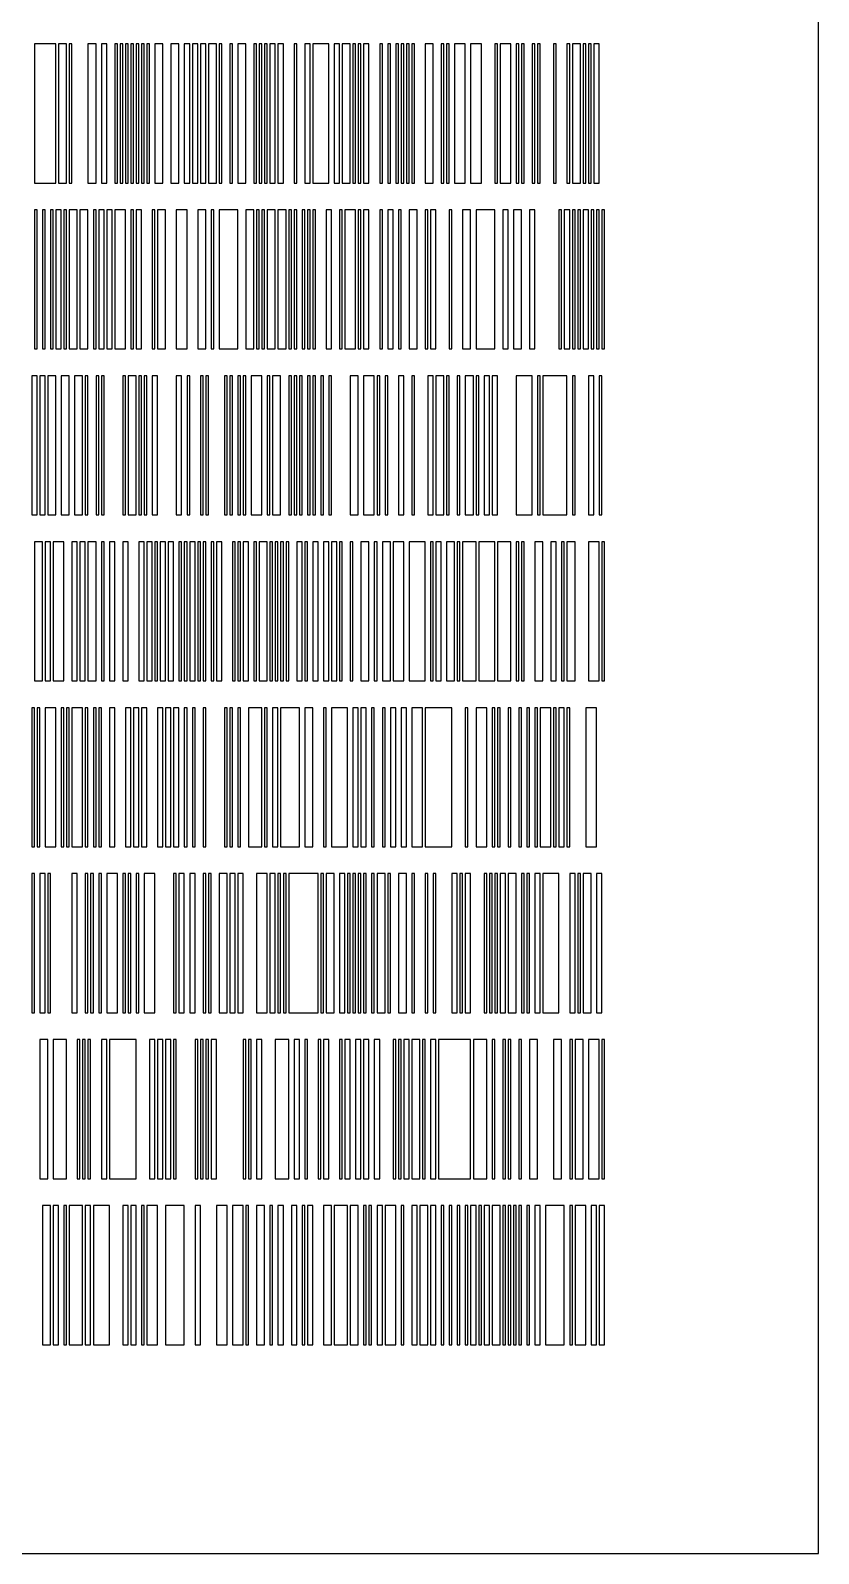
# Model space of a CAD drawing. Header units: metres. Extents: x -150 to 150, y -150 to 150.
# Drawn here: x 76.4 to 150, y -150 to -7.8 of the extents above; entities that cross this region are included whole.
import ezdxf

# ---------------------------------------------------------------- set-up
doc = ezdxf.new("R2010")
doc.units = ezdxf.units.M

msp = doc.modelspace()

# ---------------------------------------------------------------- linework, layer by layer
for points in [[(150, 150), (-150, 150), (-150, -150), (150, -150)], [(76.75, -22), (78.75, -22), (78.75, -9), (76.75, -9), (76.75, -22)], [(79, -22), (79.75, -22), (79.75, -9), (79, -9), (79, -22)], [(80, -22), (80.25, -22), (80.25, -9), (80, -9), (80, -22)], [(81.75, -22), (82.5, -22), (82.5, -9), (81.75, -9), (81.75, -22)], [(83, -22), (83.5, -22), (83.5, -9), (83, -9), (83, -22)], [(84.25, -22), (84.5, -22), (84.5, -9), (84.25, -9), (84.25, -22)], [(84.75, -22), (85, -22), (85, -9), (84.75, -9), (84.75, -22)], [(85.25, -22), (85.5, -22), (85.5, -9), (85.25, -9), (85.25, -22)], [(85.75, -22), (86, -22), (86, -9), (85.75, -9), (85.75, -22)], [(86.25, -22), (86.5, -22), (86.5, -9), (86.25, -9), (86.25, -22)], [(86.75, -22), (87, -22), (87, -9), (86.75, -9), (86.75, -22)], [(87.25, -22), (87.5, -22), (87.5, -9), (87.25, -9), (87.25, -22)], [(88, -22), (88.75, -22), (88.75, -9), (88, -9), (88, -22)], [(89.5, -22), (90.25, -22), (90.25, -9), (89.5, -9), (89.5, -22)], [(90.75, -22), (91.25, -22), (91.25, -9), (90.75, -9), (90.75, -22)], [(91.5, -22), (92, -22), (92, -9), (91.5, -9), (91.5, -22)], [(92.25, -22), (92.75, -22), (92.75, -9), (92.25, -9), (92.25, -22)], [(93, -22), (93.75, -22), (93.75, -9), (93, -9), (93, -22)], [(94, -22), (94.25, -22), (94.25, -9), (94, -9), (94, -22)], [(95, -22), (95.25, -22), (95.25, -9), (95, -9), (95, -22)], [(95.75, -22), (96.5, -22), (96.5, -9), (95.75, -9), (95.75, -22)], [(97.25, -22), (97.5, -22), (97.5, -9), (97.25, -9), (97.25, -22)], [(97.75, -22), (98, -22), (98, -9), (97.75, -9), (97.75, -22)], [(98.25, -22), (98.5, -22), (98.5, -9), (98.25, -9), (98.25, -22)], [(98.75, -22), (99.25, -22), (99.25, -9), (98.75, -9), (98.75, -22)], [(99.5, -22), (100, -22), (100, -9), (99.5, -9), (99.5, -22)], [(101, -22), (101.25, -22), (101.25, -9), (101, -9), (101, -22)], [(102, -22), (102.5, -22), (102.5, -9), (102, -9), (102, -22)], [(102.75, -22), (104.25, -22), (104.25, -9), (102.75, -9), (102.75, -22)], [(104.75, -22), (105.25, -22), (105.25, -9), (104.75, -9), (104.75, -22)], [(105.5, -22), (106.25, -22), (106.25, -9), (105.5, -9), (105.5, -22)], [(106.5, -22), (106.75, -22), (106.75, -9), (106.5, -9), (106.5, -22)], [(107, -22), (107.25, -22), (107.25, -9), (107, -9), (107, -22)], [(107.5, -22), (108, -22), (108, -9), (107.5, -9), (107.5, -22)], [(109, -22), (109.25, -22), (109.25, -9), (109, -9), (109, -22)], [(109.75, -22), (110, -22), (110, -9), (109.75, -9), (109.75, -22)], [(110.5, -22), (110.75, -22), (110.75, -9), (110.5, -9), (110.5, -22)], [(111, -22), (111.25, -22), (111.25, -9), (111, -9), (111, -22)], [(111.5, -22), (111.75, -22), (111.75, -9), (111.5, -9), (111.5, -22)], [(112, -22), (112.25, -22), (112.25, -9), (112, -9), (112, -22)], [(113.25, -22), (114, -22), (114, -9), (113.25, -9), (113.25, -22)], [(114.75, -22), (115, -22), (115, -9), (114.75, -9), (114.75, -22)], [(115.25, -22), (115.5, -22), (115.5, -9), (115.25, -9), (115.25, -22)], [(116, -22), (117, -22), (117, -9), (116, -9), (116, -22)], [(117.5, -22), (118.5, -22), (118.5, -9), (117.5, -9), (117.5, -22)], [(119.75, -22), (120, -22), (120, -9), (119.75, -9), (119.75, -22)], [(120.25, -22), (121.25, -22), (121.25, -9), (120.25, -9), (120.25, -22)], [(121.75, -22), (122, -22), (122, -9), (121.75, -9), (121.75, -22)], [(122.25, -22), (122.5, -22), (122.5, -9), (122.25, -9), (122.25, -22)], [(123.25, -22), (123.5, -22), (123.5, -9), (123.25, -9), (123.25, -22)], [(123.75, -22), (124, -22), (124, -9), (123.75, -9), (123.75, -22)], [(125.25, -22), (125.5, -22), (125.5, -9), (125.25, -9), (125.25, -22)], [(126.5, -22), (126.75, -22), (126.75, -9), (126.5, -9), (126.5, -22)], [(127, -22), (127.75, -22), (127.75, -9), (127, -9), (127, -22)], [(128, -22), (128.25, -22), (128.25, -9), (128, -9), (128, -22)], [(128.5, -22), (128.75, -22), (128.75, -9), (128.5, -9), (128.5, -22)], [(129, -22), (129.5, -22), (129.5, -9), (129, -9), (129, -22)], [(76.75, -37.5), (77, -37.5), (77, -24.5), (76.75, -24.5), (76.75, -37.5)], [(77.5, -37.5), (77.75, -37.5), (77.75, -24.5), (77.5, -24.5), (77.5, -37.5)], [(78.25, -37.5), (78.5, -37.5), (78.5, -24.5), (78.25, -24.5), (78.25, -37.5)], [(78.75, -37.5), (79.25, -37.5), (79.25, -24.5), (78.75, -24.5), (78.75, -37.5)], [(79.5, -37.5), (79.75, -37.5), (79.75, -24.5), (79.5, -24.5), (79.5, -37.5)], [(80, -37.5), (80.75, -37.5), (80.75, -24.5), (80, -24.5), (80, -37.5)], [(81, -37.5), (81.75, -37.5), (81.75, -24.5), (81, -24.5), (81, -37.5)], [(82.25, -37.5), (82.5, -37.5), (82.5, -24.5), (82.25, -24.5), (82.25, -37.5)], [(82.75, -37.5), (83.25, -37.5), (83.25, -24.5), (82.75, -24.5), (82.75, -37.5)], [(83.5, -37.5), (84, -37.5), (84, -24.5), (83.5, -24.5), (83.5, -37.5)], [(84.25, -37.5), (85.25, -37.5), (85.25, -24.5), (84.25, -24.5), (84.25, -37.5)], [(85.75, -37.5), (86, -37.5), (86, -24.5), (85.75, -24.5), (85.75, -37.5)], [(86.25, -37.5), (86.75, -37.5), (86.75, -24.5), (86.25, -24.5), (86.25, -37.5)], [(87.75, -37.5), (88, -37.5), (88, -24.5), (87.75, -24.5), (87.75, -37.5)], [(88.25, -37.5), (89, -37.5), (89, -24.5), (88.25, -24.5), (88.25, -37.5)], [(90, -37.5), (91, -37.5), (91, -24.5), (90, -24.5), (90, -37.5)], [(92, -37.5), (92.75, -37.5), (92.75, -24.5), (92, -24.5), (92, -37.5)], [(93.25, -37.5), (93.5, -37.5), (93.5, -24.5), (93.25, -24.5), (93.25, -37.5)], [(94, -37.5), (95.75, -37.5), (95.75, -24.5), (94, -24.5), (94, -37.5)], [(96.5, -37.5), (97.25, -37.5), (97.25, -24.5), (96.5, -24.5), (96.5, -37.5)], [(97.5, -37.5), (97.75, -37.5), (97.75, -24.5), (97.5, -24.5), (97.5, -37.5)], [(98, -37.5), (98.25, -37.5), (98.25, -24.5), (98, -24.5), (98, -37.5)], [(98.5, -37.5), (99.25, -37.5), (99.25, -24.5), (98.5, -24.5), (98.5, -37.5)], [(99.5, -37.5), (100.25, -37.5), (100.25, -24.5), (99.5, -24.5), (99.5, -37.5)], [(100.5, -37.5), (100.75, -37.5), (100.75, -24.5), (100.5, -24.5), (100.5, -37.5)], [(101, -37.5), (101.25, -37.5), (101.25, -24.5), (101, -24.5), (101, -37.5)], [(101.75, -37.5), (102, -37.5), (102, -24.5), (101.75, -24.5), (101.75, -37.5)], [(102.25, -37.5), (102.5, -37.5), (102.5, -24.5), (102.25, -24.5), (102.25, -37.5)], [(102.75, -37.5), (103, -37.5), (103, -24.5), (102.75, -24.5), (102.75, -37.5)], [(104, -37.5), (104.5, -37.5), (104.5, -24.5), (104, -24.5), (104, -37.5)], [(105.25, -37.5), (105.5, -37.5), (105.5, -24.5), (105.25, -24.5), (105.25, -37.5)], [(105.75, -37.5), (106.75, -37.5), (106.75, -24.5), (105.75, -24.5), (105.75, -37.5)], [(107, -37.5), (107.25, -37.5), (107.25, -24.5), (107, -24.5), (107, -37.5)], [(107.5, -37.5), (108, -37.5), (108, -24.5), (107.5, -24.5), (107.5, -37.5)], [(109, -37.5), (109.25, -37.5), (109.25, -24.5), (109, -24.5), (109, -37.5)], [(109.75, -37.5), (110.25, -37.5), (110.25, -24.5), (109.75, -24.5), (109.75, -37.5)], [(110.75, -37.5), (111, -37.5), (111, -24.5), (110.75, -24.5), (110.75, -37.5)], [(111.75, -37.5), (112.5, -37.5), (112.5, -24.5), (111.75, -24.5), (111.75, -37.5)], [(113.25, -37.5), (113.5, -37.5), (113.5, -24.5), (113.25, -24.5), (113.25, -37.5)], [(113.75, -37.5), (114.25, -37.5), (114.25, -24.5), (113.75, -24.5), (113.75, -37.5)], [(115.5, -37.5), (115.75, -37.5), (115.75, -24.5), (115.5, -24.5), (115.5, -37.5)], [(116.75, -37.5), (117.5, -37.5), (117.5, -24.5), (116.75, -24.5), (116.75, -37.5)], [(118, -37.5), (119.75, -37.5), (119.75, -24.5), (118, -24.5), (118, -37.5)], [(120.5, -37.5), (121, -37.5), (121, -24.5), (120.5, -24.5), (120.5, -37.5)], [(121.5, -37.5), (122.25, -37.5), (122.25, -24.5), (121.5, -24.5), (121.5, -37.5)], [(123, -37.5), (123.5, -37.5), (123.5, -24.5), (123, -24.5), (123, -37.5)], [(125.75, -37.5), (126, -37.5), (126, -24.5), (125.75, -24.5), (125.75, -37.5)], [(126.25, -37.5), (126.75, -37.5), (126.75, -24.5), (126.25, -24.5), (126.25, -37.5)], [(127, -37.5), (127.25, -37.5), (127.25, -24.5), (127, -24.5), (127, -37.5)], [(127.5, -37.5), (127.75, -37.5), (127.75, -24.5), (127.5, -24.5), (127.5, -37.5)], [(128, -37.5), (128.5, -37.5), (128.5, -24.5), (128, -24.5), (128, -37.5)], [(128.75, -37.5), (129, -37.5), (129, -24.5), (128.75, -24.5), (128.75, -37.5)], [(129.25, -37.5), (129.5, -37.5), (129.5, -24.5), (129.25, -24.5), (129.25, -37.5)], [(129.75, -37.5), (130, -37.5), (130, -24.5), (129.75, -24.5), (129.75, -37.5)], [(76.5, -53), (77, -53), (77, -40), (76.5, -40), (76.5, -53)], [(77.25, -53), (77.75, -53), (77.75, -40), (77.25, -40), (77.25, -53)], [(78, -53), (78.75, -53), (78.75, -40), (78, -40), (78, -53)], [(79.25, -53), (80, -53), (80, -40), (79.25, -40), (79.25, -53)], [(80.5, -53), (81.25, -53), (81.25, -40), (80.5, -40), (80.5, -53)], [(81.5, -53), (81.75, -53), (81.75, -40), (81.5, -40), (81.5, -53)], [(82.5, -53), (82.75, -53), (82.75, -40), (82.5, -40), (82.5, -53)], [(83, -53), (83.25, -53), (83.25, -40), (83, -40), (83, -53)], [(85, -53), (85.25, -53), (85.25, -40), (85, -40), (85, -53)], [(85.5, -53), (86.25, -53), (86.25, -40), (85.5, -40), (85.5, -53)], [(86.5, -53), (86.75, -53), (86.75, -40), (86.5, -40), (86.5, -53)], [(87, -53), (87.25, -53), (87.25, -40), (87, -40), (87, -53)], [(87.75, -53), (88.25, -53), (88.25, -40), (87.75, -40), (87.75, -53)], [(90, -53), (90.5, -53), (90.5, -40), (90, -40), (90, -53)], [(91, -53), (91.25, -53), (91.25, -40), (91, -40), (91, -53)], [(92.25, -53), (92.5, -53), (92.5, -40), (92.25, -40), (92.25, -53)], [(92.75, -53), (93, -53), (93, -40), (92.75, -40), (92.75, -53)], [(94.5, -53), (94.75, -53), (94.75, -40), (94.5, -40), (94.5, -53)], [(95, -53), (95.25, -53), (95.25, -40), (95, -40), (95, -53)], [(95.75, -53), (96, -53), (96, -40), (95.75, -40), (95.75, -53)], [(96.25, -53), (96.5, -53), (96.5, -40), (96.25, -40), (96.25, -53)], [(97, -53), (98, -53), (98, -40), (97, -40), (97, -53)], [(98.5, -53), (98.75, -53), (98.75, -40), (98.5, -40), (98.5, -53)], [(99, -53), (99.75, -53), (99.75, -40), (99, -40), (99, -53)], [(100.5, -53), (100.75, -53), (100.75, -40), (100.5, -40), (100.5, -53)], [(101, -53), (101.25, -53), (101.25, -40), (101, -40), (101, -53)], [(101.5, -53), (101.75, -53), (101.75, -40), (101.5, -40), (101.5, -53)], [(102.25, -53), (102.5, -53), (102.5, -40), (102.25, -40), (102.25, -53)], [(102.75, -53), (103, -53), (103, -40), (102.75, -40), (102.75, -53)], [(103.5, -53), (103.75, -53), (103.75, -40), (103.5, -40), (103.5, -53)], [(104.25, -53), (104.5, -53), (104.5, -40), (104.25, -40), (104.25, -53)], [(106.25, -53), (107, -53), (107, -40), (106.25, -40), (106.25, -53)], [(107.5, -53), (108.5, -53), (108.5, -40), (107.5, -40), (107.5, -53)], [(108.75, -53), (109, -53), (109, -40), (108.75, -40), (108.75, -53)], [(109.5, -53), (109.75, -53), (109.75, -40), (109.5, -40), (109.5, -53)], [(110.75, -53), (111.25, -53), (111.25, -40), (110.75, -40), (110.75, -53)], [(112, -53), (112.25, -53), (112.25, -40), (112, -40), (112, -53)], [(113.5, -53), (114, -53), (114, -40), (113.5, -40), (113.5, -53)], [(114.25, -53), (115, -53), (115, -40), (114.25, -40), (114.25, -53)], [(115.25, -53), (115.5, -53), (115.5, -40), (115.25, -40), (115.25, -53)], [(116.25, -53), (116.5, -53), (116.5, -40), (116.25, -40), (116.25, -53)], [(117, -53), (117.75, -53), (117.75, -40), (117, -40), (117, -53)], [(118, -53), (118.25, -53), (118.25, -40), (118, -40), (118, -53)], [(118.75, -53), (119.25, -53), (119.25, -40), (118.75, -40), (118.75, -53)], [(119.5, -53), (120, -53), (120, -40), (119.5, -40), (119.5, -53)], [(121.75, -53), (123.25, -53), (123.25, -40), (121.75, -40), (121.75, -53)], [(123.75, -53), (124, -53), (124, -40), (123.75, -40), (123.75, -53)], [(124.25, -53), (126.5, -53), (126.5, -40), (124.25, -40), (124.25, -53)], [(127, -53), (127.25, -53), (127.25, -40), (127, -40), (127, -53)], [(128.5, -53), (129, -53), (129, -40), (128.5, -40), (128.5, -53)], [(129.5, -53), (129.75, -53), (129.75, -40), (129.5, -40), (129.5, -53)], [(76.75, -68.5), (77.5, -68.5), (77.5, -55.5), (76.75, -55.5), (76.75, -68.5)], [(77.75, -68.5), (78.25, -68.5), (78.25, -55.5), (77.75, -55.5), (77.75, -68.5)], [(78.5, -68.5), (79.5, -68.5), (79.5, -55.5), (78.5, -55.5), (78.5, -68.5)], [(80.25, -68.5), (80.75, -68.5), (80.75, -55.5), (80.25, -55.5), (80.25, -68.5)], [(81, -68.5), (81.5, -68.5), (81.5, -55.5), (81, -55.5), (81, -68.5)], [(81.75, -68.5), (82.5, -68.5), (82.5, -55.5), (81.75, -55.5), (81.75, -68.5)], [(83, -68.5), (83.25, -68.5), (83.25, -55.5), (83, -55.5), (83, -68.5)], [(83.75, -68.5), (84.25, -68.5), (84.25, -55.5), (83.75, -55.5), (83.75, -68.5)], [(85, -68.5), (85.5, -68.5), (85.5, -55.5), (85, -55.5), (85, -68.5)], [(86.5, -68.5), (87, -68.5), (87, -55.5), (86.5, -55.5), (86.5, -68.5)], [(87.25, -68.5), (87.75, -68.5), (87.75, -55.5), (87.25, -55.5), (87.25, -68.5)], [(88, -68.5), (88.25, -68.5), (88.25, -55.5), (88, -55.5), (88, -68.5)], [(88.5, -68.5), (89, -68.5), (89, -55.5), (88.5, -55.5), (88.5, -68.5)], [(89.25, -68.5), (89.75, -68.5), (89.75, -55.5), (89.25, -55.5), (89.25, -68.5)], [(90.25, -68.5), (90.5, -68.5), (90.5, -55.5), (90.25, -55.5), (90.25, -68.5)], [(90.75, -68.5), (91, -68.5), (91, -55.5), (90.75, -55.5), (90.75, -68.5)], [(91.25, -68.5), (91.75, -68.5), (91.75, -55.5), (91.25, -55.5), (91.25, -68.5)], [(92, -68.5), (92.25, -68.5), (92.25, -55.5), (92, -55.5), (92, -68.5)], [(92.5, -68.5), (92.75, -68.5), (92.75, -55.5), (92.5, -55.5), (92.5, -68.5)], [(93.25, -68.5), (93.5, -68.5), (93.5, -55.5), (93.25, -55.5), (93.25, -68.5)], [(93.75, -68.5), (94.25, -68.5), (94.25, -55.5), (93.75, -55.5), (93.75, -68.5)], [(95.25, -68.5), (95.5, -68.5), (95.5, -55.5), (95.25, -55.5), (95.25, -68.5)], [(95.75, -68.5), (96, -68.5), (96, -55.5), (95.75, -55.5), (95.75, -68.5)], [(96.25, -68.5), (96.75, -68.5), (96.75, -55.5), (96.25, -55.5), (96.25, -68.5)], [(97.25, -68.5), (97.5, -68.5), (97.5, -55.5), (97.25, -55.5), (97.25, -68.5)], [(97.75, -68.5), (98.5, -68.5), (98.5, -55.5), (97.75, -55.5), (97.75, -68.5)], [(98.75, -68.5), (99, -68.5), (99, -55.5), (98.75, -55.5), (98.75, -68.5)], [(99.25, -68.5), (99.5, -68.5), (99.5, -55.5), (99.25, -55.5), (99.25, -68.5)], [(99.75, -68.5), (100, -68.5), (100, -55.5), (99.75, -55.5), (99.75, -68.5)], [(100.25, -68.5), (100.5, -68.5), (100.5, -55.5), (100.25, -55.5), (100.25, -68.5)], [(101.25, -68.5), (101.75, -68.5), (101.75, -55.5), (101.25, -55.5), (101.25, -68.5)], [(102, -68.5), (102.25, -68.5), (102.25, -55.5), (102, -55.5), (102, -68.5)], [(102.75, -68.5), (103.25, -68.5), (103.25, -55.5), (102.75, -55.5), (102.75, -68.5)], [(103.75, -68.5), (104.25, -68.5), (104.25, -55.5), (103.75, -55.5), (103.75, -68.5)], [(104.5, -68.5), (105, -68.5), (105, -55.5), (104.5, -55.5), (104.5, -68.5)], [(105.25, -68.5), (105.5, -68.5), (105.5, -55.5), (105.25, -55.5), (105.25, -68.5)], [(106.25, -68.5), (106.5, -68.5), (106.5, -55.5), (106.25, -55.5), (106.25, -68.5)], [(107.25, -68.5), (108, -68.5), (108, -55.5), (107.25, -55.5), (107.25, -68.5)], [(108.5, -68.5), (108.75, -68.5), (108.75, -55.5), (108.5, -55.5), (108.5, -68.5)], [(109.25, -68.5), (110, -68.5), (110, -55.5), (109.25, -55.5), (109.25, -68.5)], [(110.25, -68.5), (111.25, -68.5), (111.25, -55.5), (110.25, -55.5), (110.25, -68.5)], [(111.75, -68.5), (113.25, -68.5), (113.25, -55.5), (111.75, -55.5), (111.75, -68.5)], [(113.75, -68.5), (114, -68.5), (114, -55.5), (113.75, -55.5), (113.75, -68.5)], [(114.25, -68.5), (114.75, -68.5), (114.75, -55.5), (114.25, -55.5), (114.25, -68.5)], [(115.25, -68.5), (116, -68.5), (116, -55.5), (115.25, -55.5), (115.25, -68.5)], [(116.25, -68.5), (116.5, -68.5), (116.5, -55.5), (116.25, -55.5), (116.25, -68.5)], [(116.75, -68.5), (118, -68.5), (118, -55.5), (116.75, -55.5), (116.75, -68.5)], [(118.25, -68.5), (119.75, -68.5), (119.75, -55.5), (118.25, -55.5), (118.25, -68.5)], [(120, -68.5), (121.25, -68.5), (121.25, -55.5), (120, -55.5), (120, -68.5)], [(121.75, -68.5), (122, -68.5), (122, -55.5), (121.75, -55.5), (121.75, -68.5)], [(122.25, -68.5), (122.5, -68.5), (122.5, -55.5), (122.25, -55.5), (122.25, -68.5)], [(123.5, -68.5), (124.25, -68.5), (124.25, -55.5), (123.5, -55.5), (123.5, -68.5)], [(125, -68.5), (125.5, -68.5), (125.5, -55.5), (125, -55.5), (125, -68.5)], [(126, -68.5), (126.25, -68.5), (126.25, -55.5), (126, -55.5), (126, -68.5)], [(126.5, -68.5), (127.25, -68.5), (127.25, -55.5), (126.5, -55.5), (126.5, -68.5)], [(128.5, -68.5), (129.5, -68.5), (129.5, -55.5), (128.5, -55.5), (128.5, -68.5)], [(129.75, -68.5), (130, -68.5), (130, -55.5), (129.75, -55.5), (129.75, -68.5)], [(76.5, -84), (76.75, -84), (76.75, -71), (76.5, -71), (76.5, -84)], [(77, -84), (77.25, -84), (77.25, -71), (77, -71), (77, -84)], [(77.75, -84), (78.75, -84), (78.75, -71), (77.75, -71), (77.75, -84)], [(79.25, -84), (79.5, -84), (79.5, -71), (79.25, -71), (79.25, -84)], [(79.75, -84), (80, -84), (80, -71), (79.75, -71), (79.75, -84)], [(80.25, -84), (81.25, -84), (81.25, -71), (80.25, -71), (80.25, -84)], [(81.5, -84), (81.75, -84), (81.75, -71), (81.5, -71), (81.5, -84)], [(82.25, -84), (82.5, -84), (82.5, -71), (82.25, -71), (82.25, -84)], [(82.75, -84), (83, -84), (83, -71), (82.75, -71), (82.75, -84)], [(83.75, -84), (84.25, -84), (84.25, -71), (83.75, -71), (83.75, -84)], [(85.25, -84), (85.75, -84), (85.75, -71), (85.25, -71), (85.25, -84)], [(86, -84), (86.5, -84), (86.5, -71), (86, -71), (86, -84)], [(86.75, -84), (87.25, -84), (87.25, -71), (86.75, -71), (86.75, -84)], [(88.25, -84), (88.75, -84), (88.75, -71), (88.25, -71), (88.25, -84)], [(89, -84), (89.5, -84), (89.5, -71), (89, -71), (89, -84)], [(89.75, -84), (90.25, -84), (90.25, -71), (89.75, -71), (89.75, -84)], [(90.75, -84), (91, -84), (91, -71), (90.75, -71), (90.75, -84)], [(91.5, -84), (91.75, -84), (91.75, -71), (91.5, -71), (91.5, -84)], [(92.5, -84), (92.75, -84), (92.75, -71), (92.5, -71), (92.5, -84)], [(94.5, -84), (94.75, -84), (94.75, -71), (94.5, -71), (94.5, -84)], [(95, -84), (95.25, -84), (95.25, -71), (95, -71), (95, -84)], [(95.75, -84), (96, -84), (96, -71), (95.75, -71), (95.75, -84)], [(96.75, -84), (98, -84), (98, -71), (96.75, -71), (96.75, -84)], [(98.25, -84), (98.5, -84), (98.5, -71), (98.25, -71), (98.25, -84)], [(99, -84), (99.5, -84), (99.5, -71), (99, -71), (99, -84)], [(99.75, -84), (101.5, -84), (101.5, -71), (99.75, -71), (99.75, -84)], [(102, -84), (102.75, -84), (102.75, -71), (102, -71), (102, -84)], [(103.75, -84), (104, -84), (104, -71), (103.75, -71), (103.75, -84)], [(104.5, -84), (106, -84), (106, -71), (104.5, -71), (104.5, -84)], [(106.5, -84), (107, -84), (107, -71), (106.5, -71), (106.5, -84)], [(107.25, -84), (107.75, -84), (107.75, -71), (107.25, -71), (107.25, -84)], [(108.25, -84), (108.5, -84), (108.5, -71), (108.25, -71), (108.25, -84)], [(109.25, -84), (109.5, -84), (109.5, -71), (109.25, -71), (109.25, -84)], [(110, -84), (110.5, -84), (110.5, -71), (110, -71), (110, -84)], [(111, -84), (111.5, -84), (111.5, -71), (111, -71), (111, -84)], [(112, -84), (113, -84), (113, -71), (112, -71), (112, -84)], [(113.25, -84), (115.75, -84), (115.75, -71), (113.25, -71), (113.25, -84)], [(117, -84), (117.25, -84), (117.25, -71), (117, -71), (117, -84)], [(118, -84), (119, -84), (119, -71), (118, -71), (118, -84)], [(119.5, -84), (119.75, -84), (119.75, -71), (119.5, -71), (119.5, -84)], [(120, -84), (120.25, -84), (120.25, -71), (120, -71), (120, -84)], [(121, -84), (121.25, -84), (121.25, -71), (121, -71), (121, -84)], [(122, -84), (122.25, -84), (122.25, -71), (122, -71), (122, -84)], [(122.75, -84), (123, -84), (123, -71), (122.75, -71), (122.75, -84)], [(123.5, -84), (123.75, -84), (123.75, -71), (123.5, -71), (123.5, -84)], [(124, -84), (125, -84), (125, -71), (124, -71), (124, -84)], [(125.25, -84), (125.5, -84), (125.5, -71), (125.25, -71), (125.25, -84)], [(125.75, -84), (126.25, -84), (126.25, -71), (125.75, -71), (125.75, -84)], [(126.5, -84), (126.75, -84), (126.75, -71), (126.5, -71), (126.5, -84)], [(128.25, -84), (129.25, -84), (129.25, -71), (128.25, -71), (128.25, -84)], [(76.5, -99.5), (76.75, -99.5), (76.75, -86.5), (76.5, -86.5), (76.5, -99.5)], [(77.25, -99.5), (77.75, -99.5), (77.75, -86.5), (77.25, -86.5), (77.25, -99.5)], [(78, -99.5), (78.25, -99.5), (78.25, -86.5), (78, -86.5), (78, -99.5)], [(80.25, -99.5), (80.75, -99.5), (80.75, -86.5), (80.25, -86.5), (80.25, -99.5)], [(81.5, -99.5), (81.75, -99.5), (81.75, -86.5), (81.5, -86.5), (81.5, -99.5)], [(82, -99.5), (82.25, -99.5), (82.25, -86.5), (82, -86.5), (82, -99.5)], [(82.75, -99.5), (83, -99.5), (83, -86.5), (82.75, -86.5), (82.75, -99.5)], [(83.5, -99.5), (84.5, -99.5), (84.5, -86.5), (83.5, -86.5), (83.5, -99.5)], [(85, -99.5), (85.25, -99.5), (85.25, -86.5), (85, -86.5), (85, -99.5)], [(85.5, -99.5), (85.75, -99.5), (85.75, -86.5), (85.5, -86.5), (85.5, -99.5)], [(86.25, -99.5), (86.5, -99.5), (86.5, -86.5), (86.25, -86.5), (86.25, -99.5)], [(87, -99.5), (88, -99.5), (88, -86.5), (87, -86.5), (87, -99.5)], [(89.75, -99.5), (90, -99.5), (90, -86.5), (89.75, -86.5), (89.75, -99.5)], [(90.25, -99.5), (90.75, -99.5), (90.75, -86.5), (90.25, -86.5), (90.25, -99.5)], [(91.25, -99.5), (91.75, -99.5), (91.75, -86.5), (91.25, -86.5), (91.25, -99.5)], [(92.5, -99.5), (92.75, -99.5), (92.75, -86.5), (92.5, -86.5), (92.5, -99.5)], [(93, -99.5), (93.25, -99.5), (93.25, -86.5), (93, -86.5), (93, -99.5)], [(94, -99.5), (94.75, -99.5), (94.75, -86.5), (94, -86.5), (94, -99.5)], [(95, -99.5), (95.5, -99.5), (95.5, -86.5), (95, -86.5), (95, -99.5)], [(95.75, -99.5), (96.25, -99.5), (96.25, -86.5), (95.75, -86.5), (95.75, -99.5)], [(97.5, -99.5), (98.5, -99.5), (98.5, -86.5), (97.5, -86.5), (97.5, -99.5)], [(98.75, -99.5), (99.25, -99.5), (99.25, -86.5), (98.75, -86.5), (98.75, -99.5)], [(99.5, -99.5), (99.75, -99.5), (99.75, -86.5), (99.5, -86.5), (99.5, -99.5)], [(100, -99.5), (100.25, -99.5), (100.25, -86.5), (100, -86.5), (100, -99.5)], [(100.5, -99.5), (103.25, -99.5), (103.25, -86.5), (100.5, -86.5), (100.5, -99.5)], [(103.5, -99.5), (103.75, -99.5), (103.75, -86.5), (103.5, -86.5), (103.5, -99.5)], [(104, -99.5), (104.75, -99.5), (104.75, -86.5), (104, -86.5), (104, -99.5)], [(105.25, -99.5), (105.75, -99.5), (105.75, -86.5), (105.25, -86.5), (105.25, -99.5)], [(106, -99.5), (106.25, -99.5), (106.25, -86.5), (106, -86.5), (106, -99.5)], [(106.5, -99.5), (106.75, -99.5), (106.75, -86.5), (106.5, -86.5), (106.5, -99.5)], [(107, -99.5), (107.25, -99.5), (107.25, -86.5), (107, -86.5), (107, -99.5)], [(107.5, -99.5), (107.75, -99.5), (107.75, -86.5), (107.5, -86.5), (107.5, -99.5)], [(108.25, -99.5), (108.5, -99.5), (108.5, -86.5), (108.25, -86.5), (108.25, -99.5)], [(108.75, -99.5), (109.5, -99.5), (109.5, -86.5), (108.75, -86.5), (108.75, -99.5)], [(109.75, -99.5), (110, -99.5), (110, -86.5), (109.75, -86.5), (109.75, -99.5)], [(110.75, -99.5), (111.5, -99.5), (111.5, -86.5), (110.75, -86.5), (110.75, -99.5)], [(112, -99.5), (112.25, -99.5), (112.25, -86.5), (112, -86.5), (112, -99.5)], [(113.25, -99.5), (113.5, -99.5), (113.5, -86.5), (113.25, -86.5), (113.25, -99.5)], [(114, -99.5), (114.25, -99.5), (114.25, -86.5), (114, -86.5), (114, -99.5)], [(115.75, -99.5), (116.25, -99.5), (116.25, -86.5), (115.75, -86.5), (115.75, -99.5)], [(116.5, -99.5), (116.75, -99.5), (116.75, -86.5), (116.5, -86.5), (116.5, -99.5)], [(117, -99.5), (117.5, -99.5), (117.5, -86.5), (117, -86.5), (117, -99.5)], [(118.75, -99.5), (119, -99.5), (119, -86.5), (118.75, -86.5), (118.75, -99.5)], [(119.25, -99.5), (119.5, -99.5), (119.5, -86.5), (119.25, -86.5), (119.25, -99.5)], [(119.75, -99.5), (120, -99.5), (120, -86.5), (119.75, -86.5), (119.75, -99.5)], [(120.25, -99.5), (120.75, -99.5), (120.75, -86.5), (120.25, -86.5), (120.25, -99.5)], [(121, -99.5), (121.75, -99.5), (121.75, -86.5), (121, -86.5), (121, -99.5)], [(122.25, -99.5), (122.5, -99.5), (122.5, -86.5), (122.25, -86.5), (122.25, -99.5)], [(122.75, -99.5), (123, -99.5), (123, -86.5), (122.75, -86.5), (122.75, -99.5)], [(123.5, -99.5), (124, -99.5), (124, -86.5), (123.5, -86.5), (123.5, -99.5)], [(124.25, -99.5), (125.75, -99.5), (125.75, -86.5), (124.25, -86.5), (124.25, -99.5)], [(126.75, -99.5), (127.25, -99.5), (127.25, -86.5), (126.75, -86.5), (126.75, -99.5)], [(127.5, -99.5), (127.75, -99.5), (127.75, -86.5), (127.5, -86.5), (127.5, -99.5)], [(128, -99.5), (128.75, -99.5), (128.75, -86.5), (128, -86.5), (128, -99.5)], [(129.25, -99.5), (129.75, -99.5), (129.75, -86.5), (129.25, -86.5), (129.25, -99.5)], [(77.25, -115), (78, -115), (78, -102), (77.25, -102), (77.25, -115)], [(78.5, -115), (79.75, -115), (79.75, -102), (78.5, -102), (78.5, -115)], [(80.75, -115), (81, -115), (81, -102), (80.75, -102), (80.75, -115)], [(81.25, -115), (81.5, -115), (81.5, -102), (81.25, -102), (81.25, -115)], [(81.75, -115), (82, -115), (82, -102), (81.75, -102), (81.75, -115)], [(83, -115), (83.5, -115), (83.5, -102), (83, -102), (83, -115)], [(83.75, -115), (86.25, -115), (86.25, -102), (83.75, -102), (83.75, -115)], [(87.5, -115), (88, -115), (88, -102), (87.5, -102), (87.5, -115)], [(88.25, -115), (88.75, -115), (88.75, -102), (88.25, -102), (88.25, -115)], [(89, -115), (89.5, -115), (89.5, -102), (89, -102), (89, -115)], [(89.75, -115), (90, -115), (90, -102), (89.75, -102), (89.75, -115)], [(91.75, -115), (92, -115), (92, -102), (91.75, -102), (91.75, -115)], [(92.25, -115), (92.5, -115), (92.5, -102), (92.25, -102), (92.25, -115)], [(92.75, -115), (93, -115), (93, -102), (92.75, -102), (92.75, -115)], [(93.25, -115), (93.75, -115), (93.75, -102), (93.25, -102), (93.25, -115)], [(96.25, -115), (96.5, -115), (96.5, -102), (96.25, -102), (96.25, -115)], [(96.75, -115), (97, -115), (97, -102), (96.75, -102), (96.75, -115)], [(97.5, -115), (98, -115), (98, -102), (97.5, -102), (97.5, -115)], [(99.25, -115), (100.5, -115), (100.5, -102), (99.25, -102), (99.25, -115)], [(101, -115), (101.5, -115), (101.5, -102), (101, -102), (101, -115)], [(102, -115), (102.25, -115), (102.25, -102), (102, -102), (102, -115)], [(103.25, -115), (103.5, -115), (103.5, -102), (103.25, -102), (103.25, -115)], [(103.75, -115), (104.25, -115), (104.25, -102), (103.75, -102), (103.75, -115)], [(105.25, -115), (105.5, -115), (105.5, -102), (105.25, -102), (105.25, -115)], [(105.75, -115), (106.25, -115), (106.25, -102), (105.75, -102), (105.75, -115)], [(106.75, -115), (107.25, -115), (107.25, -102), (106.75, -102), (106.75, -115)], [(107.5, -115), (108, -115), (108, -102), (107.5, -102), (107.5, -115)], [(108.5, -115), (109, -115), (109, -102), (108.5, -102), (108.5, -115)], [(110.25, -115), (110.5, -115), (110.5, -102), (110.25, -102), (110.25, -115)], [(110.75, -115), (111, -115), (111, -102), (110.75, -102), (110.75, -115)], [(111.25, -115), (111.75, -115), (111.75, -102), (111.25, -102), (111.25, -115)], [(112, -115), (112.75, -115), (112.75, -102), (112, -102), (112, -115)], [(113, -115), (113.25, -115), (113.25, -102), (113, -102), (113, -115)], [(113.75, -115), (114.25, -115), (114.25, -102), (113.75, -102), (113.75, -115)], [(114.5, -115), (117.5, -115), (117.5, -102), (114.5, -102), (114.5, -115)], [(117.75, -115), (119, -115), (119, -102), (117.75, -102), (117.75, -115)], [(119.5, -115), (119.75, -115), (119.75, -102), (119.5, -102), (119.5, -115)], [(120.5, -115), (120.75, -115), (120.75, -102), (120.5, -102), (120.5, -115)], [(121, -115), (121.25, -115), (121.25, -102), (121, -102), (121, -115)], [(122, -115), (122.25, -115), (122.25, -102), (122, -102), (122, -115)], [(123, -115), (123.75, -115), (123.75, -102), (123, -102), (123, -115)], [(125.25, -115), (126, -115), (126, -102), (125.25, -102), (125.25, -115)], [(126.75, -115), (127, -115), (127, -102), (126.75, -102), (126.75, -115)], [(127.25, -115), (128, -115), (128, -102), (127.25, -102), (127.25, -115)], [(128.5, -115), (129.5, -115), (129.5, -102), (128.5, -102), (128.5, -115)], [(129.75, -115), (130, -115), (130, -102), (129.75, -102), (129.75, -115)], [(77.5, -130.5), (78.25, -130.5), (78.25, -117.5), (77.5, -117.5), (77.5, -130.5)], [(78.5, -130.5), (79, -130.5), (79, -117.5), (78.5, -117.5), (78.5, -130.5)], [(79.5, -130.5), (79.75, -130.5), (79.75, -117.5), (79.5, -117.5), (79.5, -130.5)], [(80, -130.5), (81.25, -130.5), (81.25, -117.5), (80, -117.5), (80, -130.5)], [(81.5, -130.5), (82, -130.5), (82, -117.5), (81.5, -117.5), (81.5, -130.5)], [(82.25, -130.5), (83.75, -130.5), (83.75, -117.5), (82.25, -117.5), (82.25, -130.5)], [(85, -130.5), (85.5, -130.5), (85.5, -117.5), (85, -117.5), (85, -130.5)], [(85.75, -130.5), (86.25, -130.5), (86.25, -117.5), (85.75, -117.5), (85.75, -130.5)], [(86.75, -130.5), (87, -130.5), (87, -117.5), (86.75, -117.5), (86.75, -130.5)], [(87.25, -130.5), (88.25, -130.5), (88.25, -117.5), (87.25, -117.5), (87.25, -130.5)], [(89, -130.5), (90.75, -130.5), (90.75, -117.5), (89, -117.5), (89, -130.5)], [(91.75, -130.5), (92.25, -130.5), (92.25, -117.5), (91.75, -117.5), (91.75, -130.5)], [(93.75, -130.5), (94.75, -130.5), (94.75, -117.5), (93.75, -117.5), (93.75, -130.5)], [(95.25, -130.5), (96.25, -130.5), (96.25, -117.5), (95.25, -117.5), (95.25, -130.5)], [(96.5, -130.5), (96.75, -130.5), (96.75, -117.5), (96.5, -117.5), (96.5, -130.5)], [(97.5, -130.5), (98.25, -130.5), (98.25, -117.5), (97.5, -117.5), (97.5, -130.5)], [(98.75, -130.5), (99, -130.5), (99, -117.5), (98.75, -117.5), (98.75, -130.5)], [(99.5, -130.5), (100, -130.5), (100, -117.5), (99.5, -117.5), (99.5, -130.5)], [(100.75, -130.5), (101.25, -130.5), (101.25, -117.5), (100.75, -117.5), (100.75, -130.5)], [(101.75, -130.5), (102, -130.5), (102, -117.5), (101.75, -117.5), (101.75, -130.5)], [(102.25, -130.5), (102.75, -130.5), (102.75, -117.5), (102.25, -117.5), (102.25, -130.5)], [(103.75, -130.5), (104.5, -130.5), (104.5, -117.5), (103.75, -117.5), (103.75, -130.5)], [(104.75, -130.5), (106, -130.5), (106, -117.5), (104.75, -117.5), (104.75, -130.5)], [(106.25, -130.5), (107, -130.5), (107, -117.5), (106.25, -117.5), (106.25, -130.5)], [(107.5, -130.5), (107.75, -130.5), (107.75, -117.5), (107.5, -117.5), (107.5, -130.5)], [(108, -130.5), (108.25, -130.5), (108.25, -117.5), (108, -117.5), (108, -130.5)], [(108.75, -130.5), (109.25, -130.5), (109.25, -117.5), (108.75, -117.5), (108.75, -130.5)], [(109.5, -130.5), (110.5, -130.5), (110.5, -117.5), (109.5, -117.5), (109.5, -130.5)], [(111, -130.5), (111.25, -130.5), (111.25, -117.5), (111, -117.5), (111, -130.5)], [(112, -130.5), (112.5, -130.5), (112.5, -117.5), (112, -117.5), (112, -130.5)], [(112.75, -130.5), (113.5, -130.5), (113.5, -117.5), (112.75, -117.5), (112.75, -130.5)], [(113.75, -130.5), (114.25, -130.5), (114.25, -117.5), (113.75, -117.5), (113.75, -130.5)], [(114.75, -130.5), (115, -130.5), (115, -117.5), (114.75, -117.5), (114.75, -130.5)], [(115.5, -130.5), (115.75, -130.5), (115.75, -117.5), (115.5, -117.5), (115.5, -130.5)], [(116.25, -130.5), (116.5, -130.5), (116.5, -117.5), (116.25, -117.5), (116.25, -130.5)], [(117, -130.5), (117.25, -130.5), (117.25, -117.5), (117, -117.5), (117, -130.5)], [(117.5, -130.5), (118, -130.5), (118, -117.5), (117.5, -117.5), (117.5, -130.5)], [(118.25, -130.5), (118.5, -130.5), (118.5, -117.5), (118.25, -117.5), (118.25, -130.5)], [(118.75, -130.5), (119.25, -130.5), (119.25, -117.5), (118.75, -117.5), (118.75, -130.5)], [(119.5, -130.5), (120.25, -130.5), (120.25, -117.5), (119.5, -117.5), (119.5, -130.5)], [(120.5, -130.5), (120.75, -130.5), (120.75, -117.5), (120.5, -117.5), (120.5, -130.5)], [(121, -130.5), (121.25, -130.5), (121.25, -117.5), (121, -117.5), (121, -130.5)], [(121.5, -130.5), (121.75, -130.5), (121.75, -117.5), (121.5, -117.5), (121.5, -130.5)], [(122, -130.5), (122.25, -130.5), (122.25, -117.5), (122, -117.5), (122, -130.5)], [(122.75, -130.5), (123, -130.5), (123, -117.5), (122.75, -117.5), (122.75, -130.5)], [(123.5, -130.5), (124, -130.5), (124, -117.5), (123.5, -117.5), (123.5, -130.5)], [(124.5, -130.5), (126.25, -130.5), (126.25, -117.5), (124.5, -117.5), (124.5, -130.5)], [(126.75, -130.5), (127, -130.5), (127, -117.5), (126.75, -117.5), (126.75, -130.5)], [(127.25, -130.5), (128.25, -130.5), (128.25, -117.5), (127.25, -117.5), (127.25, -130.5)], [(128.75, -130.5), (129.25, -130.5), (129.25, -117.5), (128.75, -117.5), (128.75, -130.5)], [(129.5, -130.5), (130, -130.5), (130, -117.5), (129.5, -117.5), (129.5, -130.5)]]:
    msp.add_lwpolyline(points, close=True)

doc.saveas('drawing.dxf')
